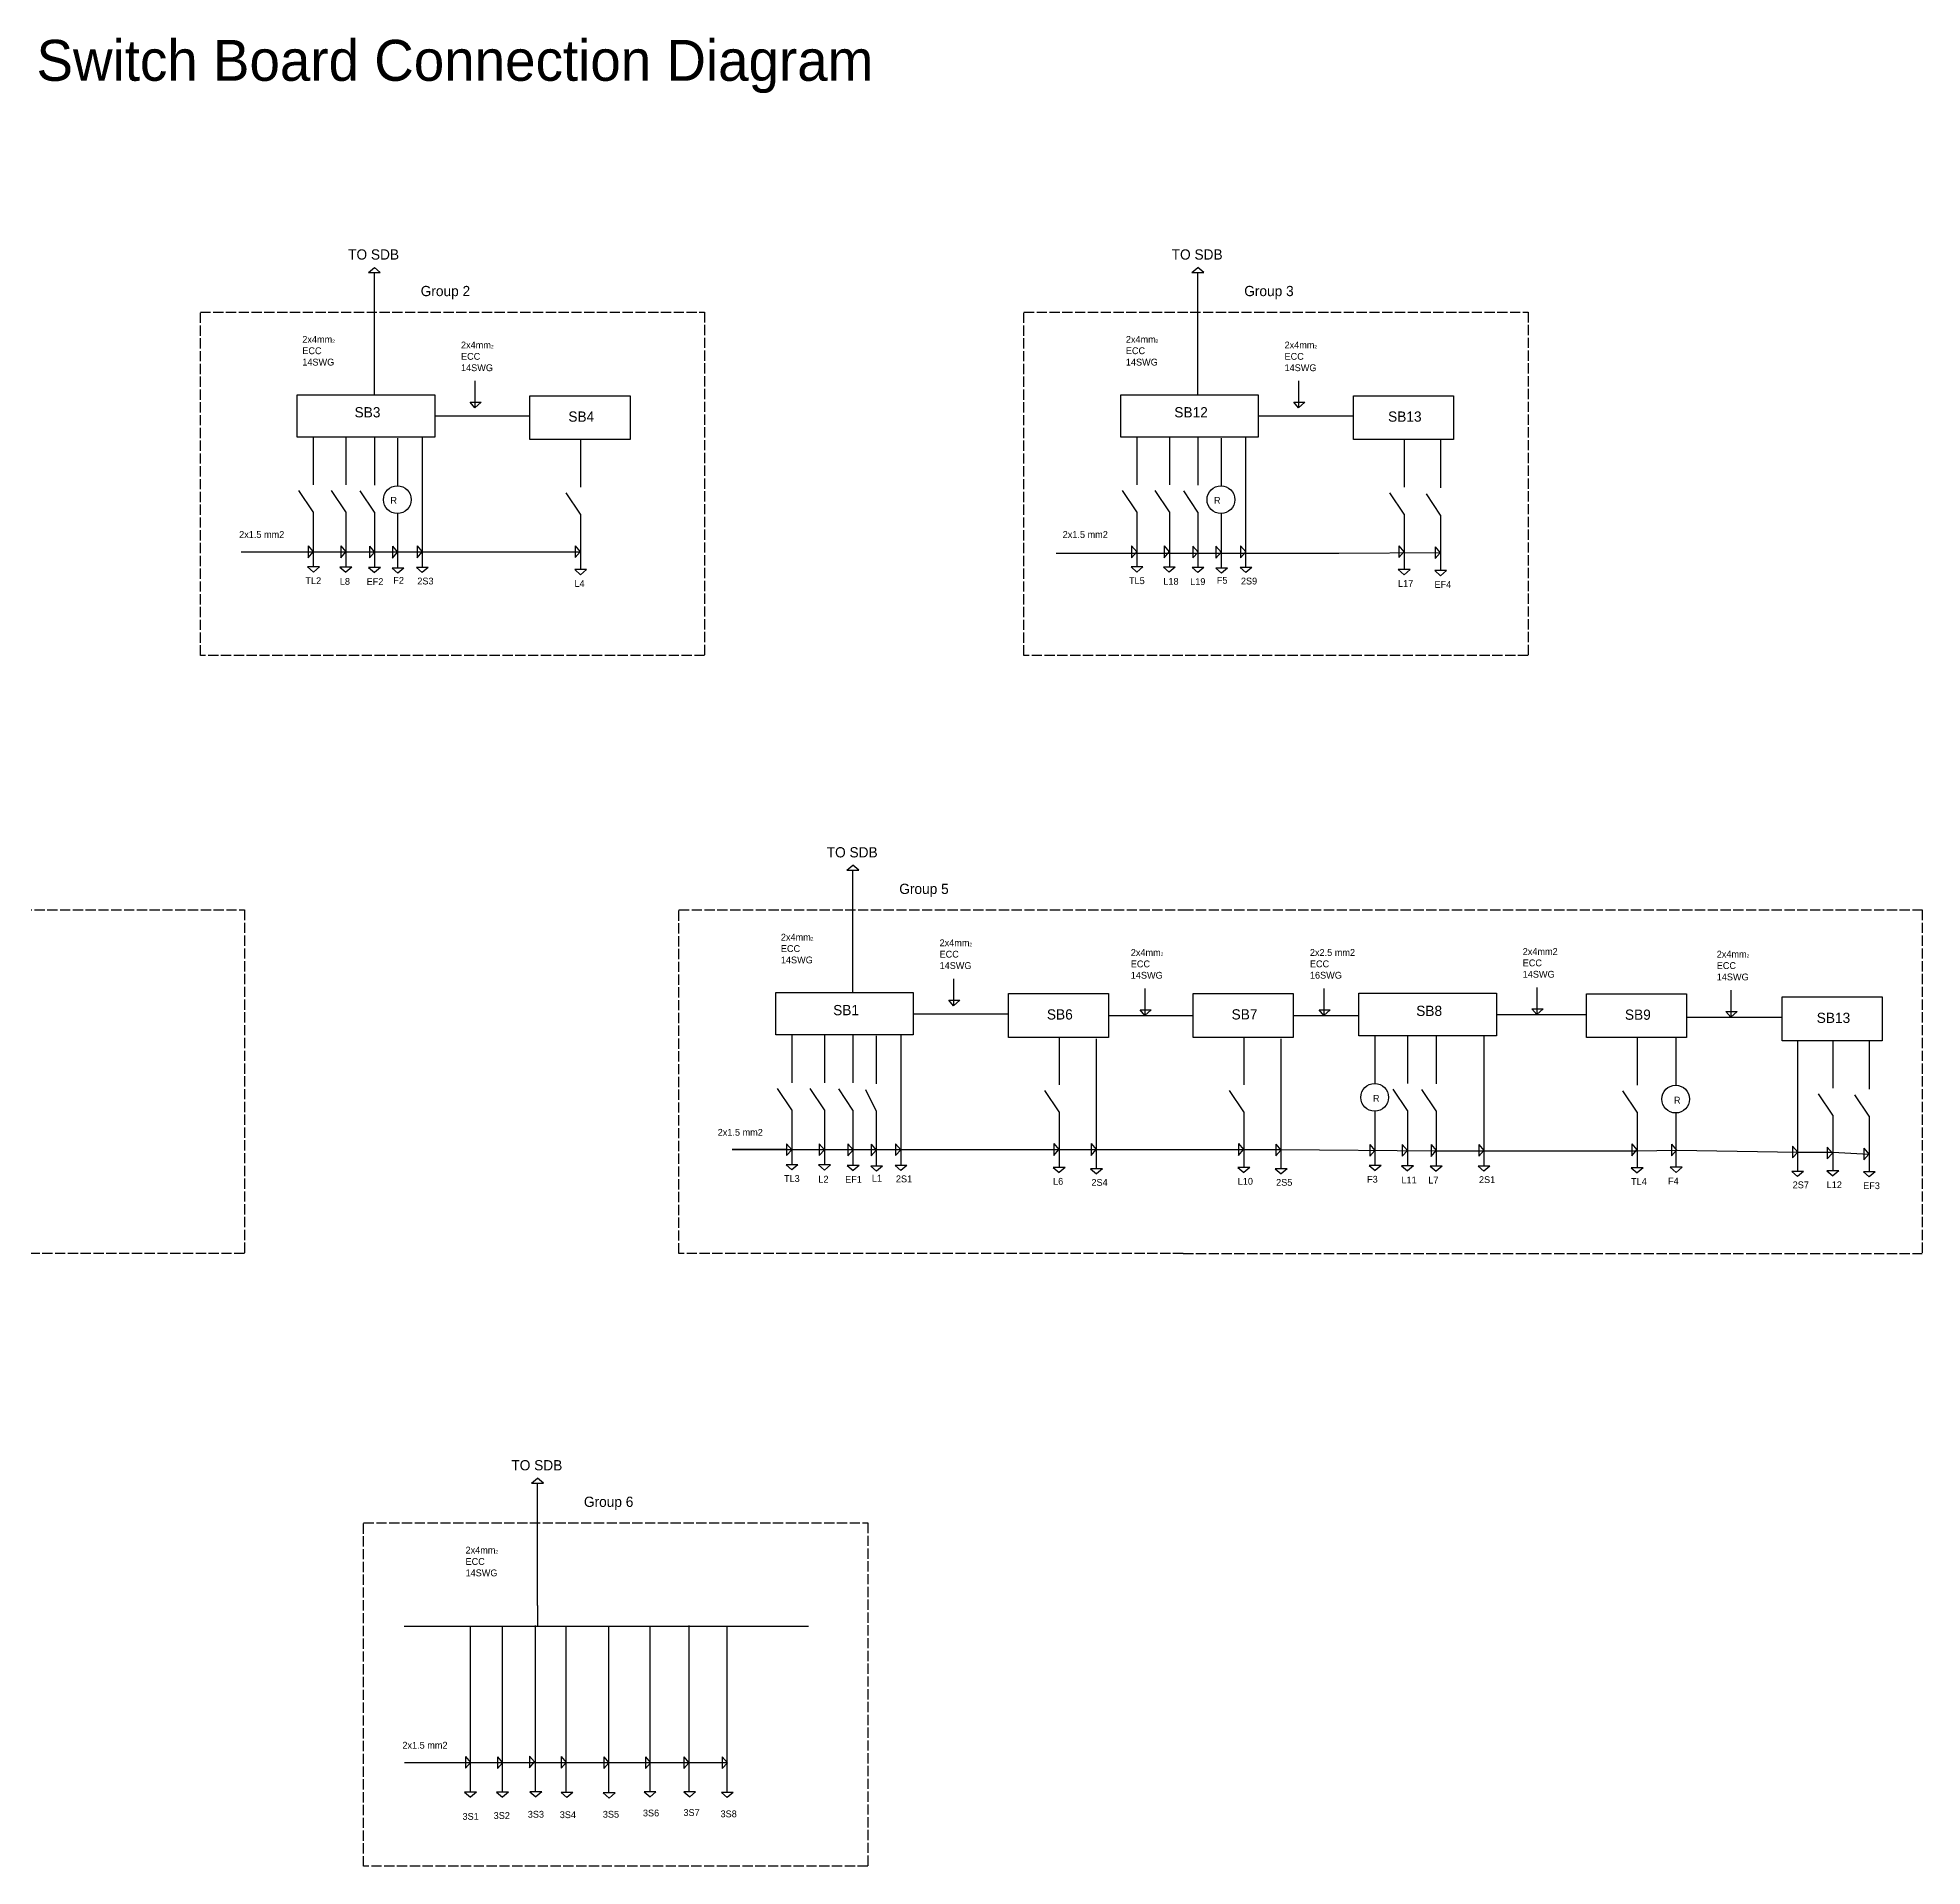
# Model space of a CAD drawing. Header units: inches. Extents: x -314 to 8022, y -1040 to 1104.
# Drawn here: x 5812 to 8022, y -1040 to 1104 of the extents above; entities that cross this region are included whole.
import ezdxf

# ---------------------------------------------------------------- set-up
doc = ezdxf.new("R2010")
doc.units = ezdxf.units.IN
doc.header["$MEASUREMENT"] = 0
doc.linetypes.add('ACAD_ISO02W100', pattern=[15, 12, -3])

msp = doc.modelspace()

# ---------------------------------------------------------------- linework, layer by layer
for p, q in [((6200.16, 828.81), (6207.18, 834.79)), ((6200.16, 828.81), (6213.99, 828.81)), ((6213.99, 828.81), (6207.18, 834.79)), ((6207.18, 685.48), (6207.18, 828.77)), ((7165.72, 828.81), (7172.74, 834.79)), ((7165.72, 828.81), (7179.55, 828.81)), ((7179.55, 828.81), (7172.74, 834.79)), ((7172.74, 685.48), (7172.74, 828.77)), ((6325.09, 701.54), (6325.09, 669.92)), ((7290.65, 701.54), (7290.65, 669.92)), ((6325.09, 669.92), (6319.5, 676.62)), ((6319.5, 676.62), (6332.54, 676.62)), ((6332.54, 676.62), (6325.09, 669.92)), ((7290.65, 669.92), (7285.07, 676.62)), ((7285.07, 676.62), (7298.1, 676.62)), ((7298.1, 676.62), (7290.65, 669.92)), ((6277.88, 660.58), (6389.5, 660.58)), ((7243.44, 660.58), (7355.06, 660.58)), ((6135.32, 635.68), (6135.32, 579.68)), ((6173.75, 635.68), (6173.75, 579.68)), ((6207.18, 635.39), (6207.18, 579.39)), ((6234.32, 634.57), (6234.32, 578.57)), ((6263.12, 635.39), (6263.12, 579.39)), ((6448.9, 633.2), (6448.9, 577.2)), ((7100.89, 635.68), (7100.89, 579.68)), ((7139.31, 635.68), (7139.31, 579.68)), ((7172.74, 635.39), (7172.74, 579.39)), ((7199.89, 634.57), (7199.89, 578.57)), ((7228.68, 635.39), (7228.68, 579.39)), ((7414.47, 633.2), (7414.47, 577.2)), ((7457.22, 632.07), (7457.22, 576.07)), ((6263.12, 579.39), (6263.12, 547.68)), ((7228.68, 579.39), (7228.68, 547.68)), ((6135.32, 547.96), (6118.62, 573)), ((6173.75, 547.96), (6157.04, 573)), ((6207.18, 547.68), (6190.47, 572.72)), ((6448.9, 545.49), (6432.2, 570.53)), ((7100.89, 547.96), (7084.18, 573)), ((7139.31, 547.96), (7122.61, 573)), ((7172.74, 547.68), (7156.04, 572.72)), ((7414.47, 545.49), (7397.76, 570.53)), ((7457.22, 544.36), (7440.51, 569.39)), ((6135.32, 547.96), (6135.32, 483.7)), ((6173.75, 547.96), (6173.75, 483.7)), ((6207.18, 547.68), (6207.18, 483.42)), ((6234.32, 546.86), (6234.32, 482.6)), ((6263.12, 547.68), (6263.12, 483.42)), ((6448.9, 545.49), (6448.9, 481.23)), ((7100.89, 547.96), (7100.89, 483.7)), ((7139.31, 547.96), (7139.31, 483.7)), ((7172.74, 547.68), (7172.74, 483.42)), ((7199.89, 546.86), (7199.89, 482.6)), ((7228.68, 547.68), (7228.68, 483.42)), ((7414.47, 545.49), (7414.47, 481.23)), ((7457.22, 544.36), (7457.22, 480.1)), ((6442.51, 508.27), (6448.48, 501.25)), ((6442.51, 508.27), (6442.51, 494.44)), ((7408.07, 508.27), (7414.04, 501.25)), ((7408.07, 508.27), (7408.07, 494.44)), ((6051.03, 501.12), (6448.9, 501.12)), ((6129.35, 508.14), (6135.32, 501.12)), ((6129.35, 508.14), (6129.35, 494.31)), ((6129.35, 494.31), (6135.32, 501.12)), ((6167.64, 508.14), (6173.61, 501.12)), ((6167.64, 508.14), (6167.64, 494.31)), ((6167.64, 494.31), (6173.61, 501.12)), ((6201.31, 507.97), (6207.28, 500.95)), ((6201.31, 507.97), (6201.31, 494.14)), ((6201.31, 494.14), (6207.28, 500.95)), ((6228.31, 507.8), (6234.28, 500.78)), ((6228.31, 507.8), (6228.31, 493.97)), ((6228.31, 493.97), (6234.28, 500.78)), ((6257.2, 508.14), (6263.17, 501.12)), ((6257.2, 508.14), (6257.2, 494.31)), ((6257.2, 494.31), (6263.17, 501.12)), ((6442.51, 494.44), (6448.48, 501.25)), ((7006.47, 499.66), (7337.87, 499.66)), ((7094.92, 508.14), (7100.89, 501.12)), ((7094.92, 508.14), (7094.92, 494.31)), ((7094.92, 494.31), (7100.89, 501.12)), ((7133.2, 508.14), (7139.17, 501.12)), ((7133.2, 508.14), (7133.2, 494.31)), ((7133.2, 494.31), (7139.17, 501.12)), ((7166.87, 507.97), (7172.84, 500.95)), ((7166.87, 507.97), (7166.87, 494.14)), ((7166.87, 494.14), (7172.84, 500.95)), ((7193.87, 507.8), (7199.85, 500.78)), ((7193.87, 507.8), (7193.87, 493.97)), ((7193.87, 493.97), (7199.85, 500.78)), ((7222.76, 508.14), (7228.73, 501.12)), ((7222.76, 508.14), (7222.76, 494.31)), ((7222.76, 494.31), (7228.73, 501.12)), ((7337.87, 499.66), (7457.22, 500.6)), ((7408.07, 494.44), (7414.04, 501.25)), ((7450.82, 507.13), (7456.79, 500.12)), ((7450.82, 507.13), (7450.82, 493.3)), ((7450.82, 493.3), (7456.79, 500.12)), ((6142.68, 483.5), (6128.85, 483.5)), ((6128.85, 483.5), (6135.66, 477.53)), ((6142.68, 483.5), (6135.66, 477.53)), ((6180.64, 483.26), (6166.8, 483.26)), ((6166.8, 483.26), (6173.62, 477.29)), ((6180.64, 483.26), (6173.62, 477.29)), ((6214.24, 482.77), (6200.41, 482.77)), ((6200.41, 482.77), (6207.22, 476.8)), ((6214.24, 482.77), (6207.22, 476.8)), ((6241.8, 482.05), (6227.97, 482.05)), ((6227.97, 482.05), (6234.78, 476.08)), ((6241.8, 482.05), (6234.78, 476.08)), ((6270.33, 482.77), (6256.5, 482.77)), ((6256.5, 482.77), (6263.31, 476.8)), ((6270.33, 482.77), (6263.31, 476.8)), ((6455.85, 480.36), (6442.02, 480.36)), ((6442.02, 480.36), (6448.84, 474.39)), ((6455.85, 480.36), (6448.84, 474.39)), ((7108.24, 483.5), (7094.41, 483.5)), ((7094.41, 483.5), (7101.23, 477.53)), ((7108.24, 483.5), (7101.23, 477.53)), ((7146.2, 483.26), (7132.37, 483.26)), ((7132.37, 483.26), (7139.18, 477.29)), ((7146.2, 483.26), (7139.18, 477.29)), ((7179.8, 482.77), (7165.97, 482.77)), ((7165.97, 482.77), (7172.79, 476.8)), ((7179.8, 482.77), (7172.79, 476.8)), ((7207.36, 482.05), (7193.53, 482.05)), ((7193.53, 482.05), (7200.35, 476.08)), ((7207.36, 482.05), (7200.35, 476.08)), ((7235.89, 482.77), (7222.06, 482.77)), ((7222.06, 482.77), (7228.87, 476.8)), ((7235.89, 482.77), (7228.87, 476.8)), ((7421.42, 480.36), (7407.59, 480.36)), ((7407.59, 480.36), (7414.4, 474.39)), ((7421.42, 480.36), (7414.4, 474.39)), ((7464.17, 479.23), (7450.34, 479.23)), ((7450.34, 479.23), (7457.15, 473.25)), ((7464.17, 479.23), (7457.15, 473.25)), ((6761.26, 127.87), (6768.27, 133.84)), ((6775.09, 127.87), (6768.27, 133.84)), ((6761.26, 127.87), (6775.09, 127.87)), ((6768.27, -15.47), (6768.27, 127.82)), ((6886.19, 0.59), (6886.19, -31.03)), ((7110.38, -10.8), (7110.38, -42.42)), ((7320.38, -10.75), (7320.38, -42.37)), ((7569.88, -9.63), (7569.88, -41.25)), ((7797.38, -12.76), (7797.38, -44.38)), ((6838.97, -40.37), (6950.59, -40.37)), ((6886.19, -31.03), (6880.6, -24.33)), ((6880.6, -24.33), (6893.64, -24.33)), ((6893.64, -24.33), (6886.19, -31.03)), ((7067.98, -42.42), (7167.11, -42.42)), ((7110.38, -42.42), (7104.8, -35.72)), ((7104.8, -35.72), (7117.83, -35.72)), ((7117.83, -35.72), (7110.38, -42.42)), ((7284.5, -42.37), (7361.38, -42.37)), ((7320.38, -42.37), (7314.8, -35.68)), ((7314.8, -35.68), (7327.83, -35.68)), ((7327.83, -35.68), (7320.38, -42.37)), ((7522.6, -41.25), (7628.29, -41.25)), ((7569.88, -41.25), (7564.3, -34.55)), ((7564.3, -34.55), (7577.33, -34.55)), ((7577.33, -34.55), (7569.88, -41.25)), ((7797.38, -44.38), (7791.8, -37.68)), ((7791.8, -37.68), (7804.83, -37.68)), ((7804.83, -37.68), (7797.38, -44.38)), ((6696.42, -65.27), (6696.42, -121.27)), ((6734.84, -65.27), (6734.84, -121.27)), ((6768.27, -65.55), (6768.27, -121.55)), ((6824.21, -65.55), (6824.21, -121.55)), ((7380.05, -66.15), (7380.05, -122.15)), ((7418.47, -66.15), (7418.47, -122.15)), ((7746, -44.38), (7857.62, -44.38)), ((6795.42, -66.38), (6795.42, -122.38)), ((7010, -67.74), (7010, -123.74)), ((7053.43, -69.68), (7053.43, -125.68)), ((7226.52, -67.7), (7226.52, -123.7)), ((7269.95, -69.63), (7269.95, -125.63)), ((7451.9, -66.43), (7451.9, -122.43)), ((7507.84, -66.43), (7507.84, -122.43)), ((7687.7, -68.03), (7687.7, -124.03)), ((7732.94, -68.21), (7732.94, -124.21)), ((7875.62, -72.56), (7875.62, -128.56)), ((7917.03, -71.75), (7917.03, -127.75)), ((7959.78, -72.89), (7959.78, -128.89)), ((6696.42, -152.98), (6679.71, -127.95)), ((6734.84, -152.98), (6718.14, -127.95)), ((6768.27, -153.27), (6751.57, -128.23)), ((6795.42, -154.09), (6783.53, -129.68)), ((6824.21, -121.55), (6824.21, -153.27)), ((7010, -155.46), (6993.29, -130.42)), ((7053.43, -125.68), (7053.43, -157.39)), ((7226.52, -155.41), (7209.81, -130.37)), ((7269.95, -125.63), (7269.95, -157.34)), ((7418.47, -153.86), (7401.76, -128.83)), ((7451.9, -154.15), (7435.19, -129.11)), ((7507.84, -122.43), (7507.84, -154.15)), ((7687.7, -155.74), (7670.99, -130.7)), ((7875.62, -128.56), (7875.62, -160.28)), ((6696.42, -152.98), (6696.42, -217.24)), ((6734.84, -152.98), (6734.84, -217.24)), ((6768.27, -153.27), (6768.27, -217.53)), ((6795.42, -154.09), (6795.42, -218.35)), ((6824.21, -153.27), (6824.21, -217.53)), ((7380.05, -153.86), (7380.05, -218.12)), ((7418.47, -153.86), (7418.47, -218.12)), ((7451.9, -154.15), (7451.9, -218.41)), ((7507.84, -154.15), (7507.84, -218.41)), ((7917.03, -159.47), (7900.32, -134.43)), ((7959.78, -160.6), (7943.07, -135.56)), ((7010, -155.46), (7010, -219.72)), ((7053.43, -157.39), (7053.43, -221.65)), ((7226.52, -155.41), (7226.52, -219.67)), ((7269.95, -157.34), (7269.95, -221.6)), ((7687.7, -155.74), (7687.7, -220)), ((7732.94, -155.92), (7732.94, -220.18)), ((7875.62, -160.28), (7875.62, -224.54)), ((7917.03, -159.47), (7917.03, -223.72)), ((7959.78, -160.6), (7959.78, -224.86)), ((6690.45, -192.81), (6696.42, -199.83)), ((6690.45, -192.81), (6690.45, -206.64)), ((6728.73, -192.81), (6734.7, -199.83)), ((6728.73, -192.81), (6728.73, -206.64)), ((6762.4, -192.98), (6768.37, -200)), ((6762.4, -192.98), (6762.4, -206.81)), ((6789.41, -193.15), (6795.38, -200.17)), ((6789.41, -193.15), (6789.41, -206.98)), ((6818.29, -192.81), (6824.26, -199.83)), ((6818.29, -192.81), (6818.29, -206.64)), ((7003.6, -192.68), (7009.57, -199.7)), ((7003.6, -192.68), (7003.6, -206.51)), ((7047.5, -192.67), (7053.47, -199.69)), ((7047.5, -192.67), (7047.5, -206.5)), ((7220.12, -192.63), (7226.1, -199.65)), ((7220.12, -192.63), (7220.12, -206.46)), ((7264, -193.17), (7269.97, -200.19)), ((7264, -193.17), (7264, -207)), ((7374.08, -193.69), (7380.05, -200.7)), ((7374.08, -193.69), (7374.08, -207.52)), ((7412.36, -193.69), (7418.33, -200.7)), ((7412.36, -193.69), (7412.36, -207.52)), ((7446.03, -193.86), (7452, -200.88)), ((7446.03, -193.86), (7446.03, -207.69)), ((7502, -193.67), (7507.97, -200.69)), ((7502, -193.67), (7502, -207.5)), ((7681.3, -192.96), (7687.27, -199.98)), ((7681.3, -192.96), (7681.3, -206.79)), ((7728, -193.17), (7733.97, -200.19)), ((7728, -193.17), (7728, -207)), ((7870, -195.67), (7875.97, -202.69)), ((7870, -195.67), (7870, -209.5)), ((7910.63, -196.69), (7916.6, -203.7)), ((7910.63, -196.69), (7910.63, -210.52)), ((7953.38, -197.82), (7959.35, -204.84)), ((7953.38, -197.82), (7953.38, -211.65)), ((6626.5, -199.73), (7009.57, -199.7)), ((6690.45, -199.73), (6626.5, -199.73)), ((6703.78, -217.45), (6689.94, -217.45)), ((6689.94, -217.45), (6696.76, -223.42)), ((6690.45, -206.64), (6696.42, -199.83)), ((6703.78, -217.45), (6696.76, -223.42)), ((6741.73, -217.69), (6727.9, -217.69)), ((6727.9, -217.69), (6734.72, -223.66)), ((6728.73, -206.64), (6734.7, -199.83)), ((6741.73, -217.69), (6734.72, -223.66)), ((6775.34, -218.17), (6761.5, -218.17)), ((6761.5, -218.17), (6768.32, -224.14)), ((6762.4, -206.81), (6768.37, -200)), ((6775.34, -218.17), (6768.32, -224.14)), ((6802.9, -218.9), (6789.06, -218.9)), ((6789.06, -218.9), (6795.88, -224.87)), ((6789.41, -206.98), (6795.38, -200.17)), ((6802.9, -218.9), (6795.88, -224.87)), ((6831.42, -218.17), (6817.59, -218.17)), ((6817.59, -218.17), (6824.41, -224.14)), ((6818.29, -206.64), (6824.26, -199.83)), ((6831.42, -218.17), (6824.41, -224.14)), ((7016.95, -220.59), (7003.12, -220.59)), ((7003.12, -220.59), (7009.93, -226.56)), ((7003.6, -206.51), (7009.57, -199.7)), ((7009.57, -199.7), (7226.52, -199.7)), ((7016.95, -220.59), (7009.93, -226.56)), ((7047.5, -206.5), (7053.47, -199.69)), ((7233.47, -220.54), (7219.64, -220.54)), ((7219.64, -220.54), (7226.46, -226.51)), ((7220.12, -206.46), (7226.1, -199.65)), ((7233.47, -220.54), (7226.46, -226.51)), ((7226.52, -199.7), (7269.55, -199.7)), ((7264, -207), (7269.97, -200.19)), ((7269.55, -199.7), (7451.9, -200.99)), ((7387.4, -218.33), (7373.57, -218.33)), ((7373.57, -218.33), (7380.39, -224.3)), ((7374.08, -207.52), (7380.05, -200.7)), ((7387.4, -218.33), (7380.39, -224.3)), ((7425.36, -218.57), (7411.53, -218.57)), ((7411.53, -218.57), (7418.34, -224.54)), ((7412.36, -207.52), (7418.33, -200.7)), ((7425.36, -218.57), (7418.34, -224.54)), ((7458.96, -219.05), (7445.13, -219.05)), ((7445.13, -219.05), (7451.95, -225.02)), ((7446.03, -207.69), (7452, -200.88)), ((7451.9, -200.99), (7507.84, -200.99)), ((7458.96, -219.05), (7451.95, -225.02)), ((7515.05, -219.05), (7501.22, -219.05)), ((7501.22, -219.05), (7508.03, -225.02)), ((7502, -207.5), (7507.97, -200.69)), ((7507.84, -200.99), (7687.7, -200.99)), ((7515.05, -219.05), (7508.03, -225.02)), ((7694.65, -220.87), (7680.82, -220.87)), ((7680.82, -220.87), (7687.63, -226.84)), ((7681.3, -206.79), (7687.27, -199.98)), ((7694.65, -220.87), (7687.63, -226.84)), ((7687.7, -200.99), (7733.97, -200.19)), ((7740.3, -220.38), (7726.46, -220.38)), ((7726.46, -220.38), (7733.28, -226.36)), ((7728, -207), (7733.97, -200.19)), ((7740.3, -220.38), (7733.28, -226.36)), ((7733.97, -200.19), (7875.97, -202.69)), ((7870, -209.5), (7875.97, -202.69)), ((7875.97, -202.69), (7917.03, -202.69)), ((7910.63, -210.52), (7916.6, -203.7)), ((7917.03, -202.69), (7959.35, -204.84)), ((7953.38, -211.65), (7959.35, -204.84)), ((7060.64, -222.29), (7046.81, -222.29)), ((7046.81, -222.29), (7053.62, -228.26)), ((7060.64, -222.29), (7053.62, -228.26)), ((7277.16, -222.25), (7263.33, -222.25)), ((7263.33, -222.25), (7270.14, -228.22)), ((7277.16, -222.25), (7270.14, -228.22)), ((7882.83, -225.18), (7869, -225.18)), ((7869, -225.18), (7875.81, -231.15)), ((7882.83, -225.18), (7875.81, -231.15)), ((7923.98, -224.6), (7910.15, -224.6)), ((7910.15, -224.6), (7916.96, -230.57)), ((7923.98, -224.6), (7916.96, -230.57)), ((7966.73, -225.73), (7952.9, -225.73)), ((7952.9, -225.73), (7959.71, -231.7)), ((7966.73, -225.73), (7959.71, -231.7)), ((6391.54, -590.79), (6398.56, -584.82)), ((6391.54, -590.79), (6405.37, -590.79)), ((6405.37, -590.79), (6398.56, -584.82)), ((6398.56, -734.13), (6398.56, -590.84)), ((6398.56, -734.13), (6398.56, -758.5)), ((6242, -758.5), (6716, -758.5)), ((6319.5, -758.5), (6319.5, -952.53)), ((6357, -758.47), (6357, -952.5)), ((6395.5, -757.47), (6395.5, -951.5)), ((6431.5, -758.47), (6431.5, -952.5)), ((6481.5, -759.47), (6481.5, -953.5)), ((6530, -758.47), (6530, -952.5)), ((6576, -757.47), (6576, -951.5)), ((6620.5, -759.47), (6620.5, -953.5)), ((6242.37, -918.22), (6525.81, -918.22)), ((6314, -911.17), (6319.97, -918.19)), ((6314, -911.17), (6314, -925)), ((6314, -925), (6319.97, -918.19)), ((6351.5, -911.67), (6357.47, -918.69)), ((6351.5, -911.67), (6351.5, -925.5)), ((6351.5, -925.5), (6357.47, -918.69)), ((6389, -910.67), (6394.97, -917.69)), ((6389, -910.67), (6389, -924.5)), ((6389, -924.5), (6394.97, -917.69)), ((6426, -911.17), (6431.97, -918.19)), ((6426, -911.17), (6426, -925)), ((6426, -925), (6431.97, -918.19)), ((6476, -911.67), (6481.97, -918.69)), ((6476, -911.67), (6476, -925.5)), ((6476, -925.5), (6481.97, -918.69)), ((6525, -911.67), (6530.97, -918.69)), ((6525, -911.67), (6525, -925.5)), ((6525, -925.5), (6530.97, -918.69)), ((6525.81, -918.22), (6620.5, -918.22)), ((6570, -911.67), (6575.97, -918.69)), ((6570, -911.67), (6570, -925.5)), ((6570, -925.5), (6575.97, -918.69)), ((6615, -911.67), (6620.97, -918.69)), ((6615, -911.67), (6615, -925.5)), ((6615, -925.5), (6620.97, -918.69)), ((6326.83, -953.03), (6313, -953.03)), ((6313, -953.03), (6319.81, -959)), ((6326.83, -953.03), (6319.81, -959)), ((6364.33, -953.03), (6350.5, -953.03)), ((6350.5, -953.03), (6357.31, -959)), ((6364.33, -953.03), (6357.31, -959)), ((6403.33, -952.53), (6389.5, -952.53)), ((6389.5, -952.53), (6396.31, -958.5)), ((6403.33, -952.53), (6396.31, -958.5)), ((6439.83, -953.53), (6426, -953.53)), ((6426, -953.53), (6432.81, -959.5)), ((6439.83, -953.53), (6432.81, -959.5)), ((6489.33, -954.03), (6475.5, -954.03)), ((6475.5, -954.03), (6482.31, -960)), ((6489.33, -954.03), (6482.31, -960)), ((6537.33, -952.53), (6523.5, -952.53)), ((6523.5, -952.53), (6530.31, -958.5)), ((6537.33, -952.53), (6530.31, -958.5)), ((6583.83, -952.53), (6570, -952.53)), ((6570, -952.53), (6576.81, -958.5)), ((6583.83, -952.53), (6576.81, -958.5)), ((6627.83, -953.53), (6614, -953.53)), ((6614, -953.53), (6620.81, -959.5)), ((6627.83, -953.53), (6620.81, -959.5))]:
    msp.add_line(p, q)
at = {"linetype": 'ACAD_ISO02W100'}
for p, q in [((6564.21, 81.32), (7155.38, 81.32)), ((6564.21, -321.34), (6564.21, 81.32)), ((7155.38, 81.32), (8022, 81.32)), ((8022, 81.32), (8022, -321.58)), ((7155.38, -321.34), (6564.21, -321.34)), ((7155.38, -321.34), (8022, -321.34))]:
    msp.add_line(p, q, dxfattribs=at)
for points in [[(6003.12, 782.27), (6594.29, 782.27), (6594.29, 379.61), (6003.12, 379.61)], [(6968.68, 782.27), (7559.85, 782.27), (7559.85, 379.61), (6968.68, 379.61)], [(5463.6, 81.32), (6054.76, 81.32), (6054.76, -321.34), (5463.6, -321.34)], [(6194.5, -637.34), (6785.67, -637.34), (6785.67, -1040), (6194.5, -1040)]]:
    msp.add_lwpolyline(points, close=True, dxfattribs=at)
for points in [[(6116.66, 685.48), (6277.88, 685.48), (6277.88, 635.68), (6116.66, 635.68)], [(7082.23, 685.48), (7243.44, 685.48), (7243.44, 635.68), (7082.23, 635.68)], [(6389.5, 684.23), (6506.88, 684.23), (6506.88, 632.82), (6389.5, 632.82)], [(7355.06, 684.23), (7472.45, 684.23), (7472.45, 632.82), (7355.06, 632.82)], [(6677.76, -15.47), (6838.97, -15.47), (6838.97, -65.27), (6677.76, -65.27)], [(6950.59, -16.72), (7067.98, -16.72), (7067.98, -68.13), (6950.59, -68.13)], [(7167.11, -16.67), (7284.5, -16.67), (7284.5, -68.08), (7167.11, -68.08)], [(7361.38, -16.35), (7522.6, -16.35), (7522.6, -66.15), (7361.38, -66.15)], [(7628.29, -17), (7745.68, -17), (7745.68, -68.41), (7628.29, -68.41)], [(7857.62, -20.72), (7975.01, -20.72), (7975.01, -72.14), (7857.62, -72.14)]]:
    msp.add_lwpolyline(points, close=True)
for centre, radius in [((6234.07, 562.32), 16.25), ((7199.64, 562.32), 16.25), ((7379.87, -138.42), 16.27), ((7732.77, -140.47), 16.27)]:
    msp.add_circle(centre, radius)

# ---------------------------------------------------------------- texts
for s, insert, char_height, width, attachment_point in [('Switch Board Connection Diagram', (5811, 1101.5), 48, 1867, 1), ('TO SDB', (6206.24, 849.78), 12, 90.7986, 5), ('TO SDB', (7171.8, 849.78), 12, 90.7986, 5), ('Group 2', (6290.43, 805.21), 12, 90.7986, 5), ('Group 3', (7255.99, 805.21), 12, 90.7986, 5), ('2x4mm{\\H0.5x;2\\P}ECC\\P14SWG', (6122.64, 754.33), 8, 90.7986, 1), ('2x4mm{\\H0.5x;2\\P}ECC\\P14SWG', (7088.21, 754.33), 8, 90.7986, 1), ('2x4mm{\\H0.5x;2\\P}ECC\\P14SWG', (6308.71, 747.74), 8, 90.7986, 1), ('2x4mm{\\H0.5x;2\\P}ECC\\P14SWG', (7274.27, 747.74), 8, 90.7986, 1), ('SB3', (6199.1, 664.78), 12, 90.7986, 5), ('SB4', (6449.72, 659.71), 12, 90.7986, 5), ('SB12', (7164.66, 664.78), 12, 90.7986, 5), ('SB13', (7415.28, 659.71), 12, 90.7986, 5), ('R', (6225.93, 565.56), 8, 90.7986, 1), ('R', (7191.5, 565.56), 8, 90.7986, 1), ('2x1.5 mm2', (6048.61, 525.55), 8, 90.7986, 1), ('2x1.5 mm2', (7014.17, 525.55), 8, 90.7986, 1), ('TL2', (6126.31, 471.38), 8, 90.7986, 1), ('L8', (6166.62, 470.56), 8, 90.7986, 1), ('EF2', (6198.05, 470.33), 8, 90.7986, 1), ('F2', (6229.32, 471.78), 8, 90.7986, 1), ('2S3', (6257.52, 470.96), 8, 90.7986, 1), ('L4', (6441.77, 468.09), 8, 90.7986, 1), ('TL5', (7091.87, 471.38), 8, 90.7986, 1), ('L18', (7132.18, 470.56), 8, 90.7986, 1), ('L19', (7163.61, 470.33), 8, 90.7986, 1), ('F5', (7194.89, 471.78), 8, 90.7986, 1), ('2S9', (7223.09, 470.96), 8, 90.7986, 1), ('L17', (7407.33, 468.09), 8, 90.7986, 1), ('EF4', (7450.08, 466.96), 8, 90.7986, 1), ('TO SDB', (6767.33, 148.84), 12, 90.7986, 5), ('Group 5', (6851.52, 104.26), 12, 90.7986, 5), ('2x4mm{\\H0.5x;2\\P}ECC\\P14SWG', (6683.74, 53.38), 8, 90.7986, 1), ('2x4mm{\\H0.5x;2\\P}ECC\\P14SWG', (6869.8, 46.79), 8, 90.7986, 1), ('2x4mm{\\H0.5x;2\\P}ECC\\P14SWG', (7094, 35.4), 8, 90.7986, 1), ('2x2.5 mm2{\\H0.5x;\\P}ECC\\P16SWG', (7304, 35.45), 8, 90.7986, 1), ('2x4mm2{\\H0.5x;\\P}ECC\\P14SWG', (7553.5, 36.57), 8, 90.7986, 1), ('2x4mm{\\H0.5x;2\\P}ECC\\P14SWG', (7781, 33.44), 8, 90.7986, 1), ('SB1', (6760.2, -36.17), 12, 90.7986, 5), ('SB6', (7010.81, -41.24), 12, 90.7986, 5), ('SB7', (7227.34, -41.19), 12, 90.7986, 5), ('SB8', (7443.82, -37.05), 12, 90.7986, 5), ('SB9', (7688.51, -41.52), 12, 90.7986, 5), ('SB13', (7917.84, -45.25), 12, 90.7986, 5), ('R', (7377.89, -135.62), 8, 90.7986, 1), ('R', (7730.78, -137.68), 8, 90.7986, 1), ('2x1.5 mm2', (6609.7, -175.4), 8, 90.7986, 1), ('TL3', (6687.4, -229.56), 8, 90.7986, 1), ('L2', (6727.71, -230.39), 8, 90.7986, 1), ('EF1', (6759.15, -230.62), 8, 90.7986, 1), ('L1', (6790.42, -229.17), 8, 90.7986, 1), ('2S1', (6818.62, -229.99), 8, 90.7986, 1), ('L6', (7002.87, -232.86), 8, 90.7986, 1), ('2S4', (7047.83, -234.11), 8, 90.7986, 1), ('L10', (7219.39, -232.81), 8, 90.7986, 1), ('2S5', (7264.36, -234.06), 8, 90.7986, 1), ('F3', (7371.03, -230.44), 8, 90.7986, 1), ('L11', (7411.34, -231.26), 8, 90.7986, 1), ('L7', (7442.77, -231.5), 8, 90.7986, 1), ('2S1', (7502.24, -230.87), 8, 90.7986, 1), ('TL4', (7680.56, -233.14), 8, 90.7986, 1), ('F4', (7723.92, -232.5), 8, 90.7986, 1), ('2S7', (7870.03, -237), 8, 90.7986, 1), ('L12', (7909.89, -236.87), 8, 90.7986, 1), ('EF3', (7952.65, -238), 8, 90.7986, 1), ('TO SDB', (6397.62, -569.82), 12, 90.7986, 5), ('Group 6', (6481.81, -614.4), 12, 90.7986, 5), ('2x4mm{\\H0.5x;2\\P}ECC\\P14SWG', (6314.03, -665.28), 8, 90.7986, 1), ('2x1.5 mm2', (6239.99, -894.06), 8, 90.7986, 1), ('3S1', (6310.5, -977.5), 8, 90.7986, 1), ('3S2', (6347, -976.5), 8, 90.7986, 1), ('3S3', (6387, -975), 8, 90.7986, 1), ('3S4', (6424.5, -975.5), 8, 90.7986, 1), ('3S5', (6475, -975), 8, 90.7986, 1), ('3S6', (6522, -973.5), 8, 90.7986, 1), ('3S7', (6569.5, -973), 8, 90.7986, 1), ('3S8', (6613, -974.5), 8, 90.7986, 1)]:
    msp.add_mtext(s, dxfattribs=dict(insert=insert, char_height=char_height, width=width, attachment_point=attachment_point))

doc.saveas('drawing.dxf')
